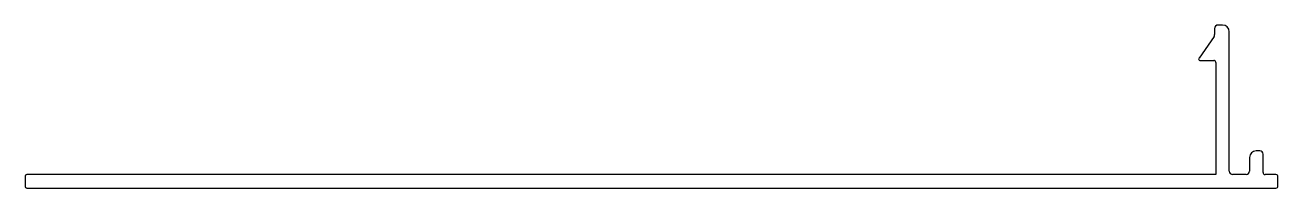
# Model space of a CAD drawing. Extents: x 1539 to 1724, y 1200 to 1224.
import ezdxf

# ---------------------------------------------------------------- set-up
doc = ezdxf.new("R2010")
doc.units = 0
doc.layers.add('KES-ALU_PROFIL', color=52, linetype='CONTINUOUS')

msp = doc.modelspace()

# ---------------------------------------------------------------- linework, layer by layer
at = {"layer": 'KES-ALU_PROFIL', "color": 0}
for p, q in [((1714.19, 1223.87, 0), (1714.19, 1222.95, 0)), ((1715.35, 1224.37, 0), (1714.69, 1224.37, 0)), ((1716.35, 1202.74, 0), (1716.35, 1223.37, 0)), ((1714.11, 1222.67, 0), (1711.88, 1219.48, 0)), ((1712.02, 1219.14, 0), (1714.05, 1219.14, 0)), ((1714.35, 1218.84, 0), (1714.35, 1202.24, 0)), ((1719.34, 1204.74, 0), (1719.34, 1202.74, 0)), ((1720.84, 1205.74, 0), (1720.34, 1205.74, 0)), ((1721.34, 1202.54, 0), (1721.34, 1205.24, 0)), ((1538.53, 1201.99, 0), (1538.53, 1200.49, 0)), ((1714.35, 1202.24, 0), (1538.78, 1202.24, 0)), ((1718.84, 1202.24, 0), (1716.85, 1202.24, 0)), ((1723.24, 1202.24, 0), (1721.64, 1202.24, 0)), ((1723.54, 1200.54, 0), (1723.54, 1201.94, 0)), ((1538.78, 1200.24, 0), (1723.24, 1200.24, 0))]:
    msp.add_line(p, q, dxfattribs=at)
for centre, radius, start, end in [((1713.69, 1222.95, 0), 0.5, 326.7742, 360), ((1714.69, 1223.87, 0), 0.5, 90, 180), ((1715.35, 1223.37, 0), 1, 360, 90), ((1712.02, 1219.34, 0), 0.2, 136.4518, 269.9979), ((1714.05, 1218.84, 0), 0.3, 360, 89.9979), ((1720.34, 1204.74, 0), 1, 90, 180), ((1720.84, 1205.24, 0), 0.5, 0, 90), ((1716.85, 1202.74, 0), 0.5, 180, 270), ((1718.84, 1202.74, 0), 0.5, 270, 0), ((1721.64, 1202.54, 0), 0.3, 180, 270), ((1538.78, 1201.99, 0), 0.25, 90, 180), ((1723.24, 1201.94, 0), 0.3, 360, 90), ((1538.78, 1200.49, 0), 0.25, 180, 270), ((1723.24, 1200.54, 0), 0.3, 270, 0)]:
    msp.add_arc(centre, radius, start, end, dxfattribs=at)

doc.saveas('drawing.dxf')
